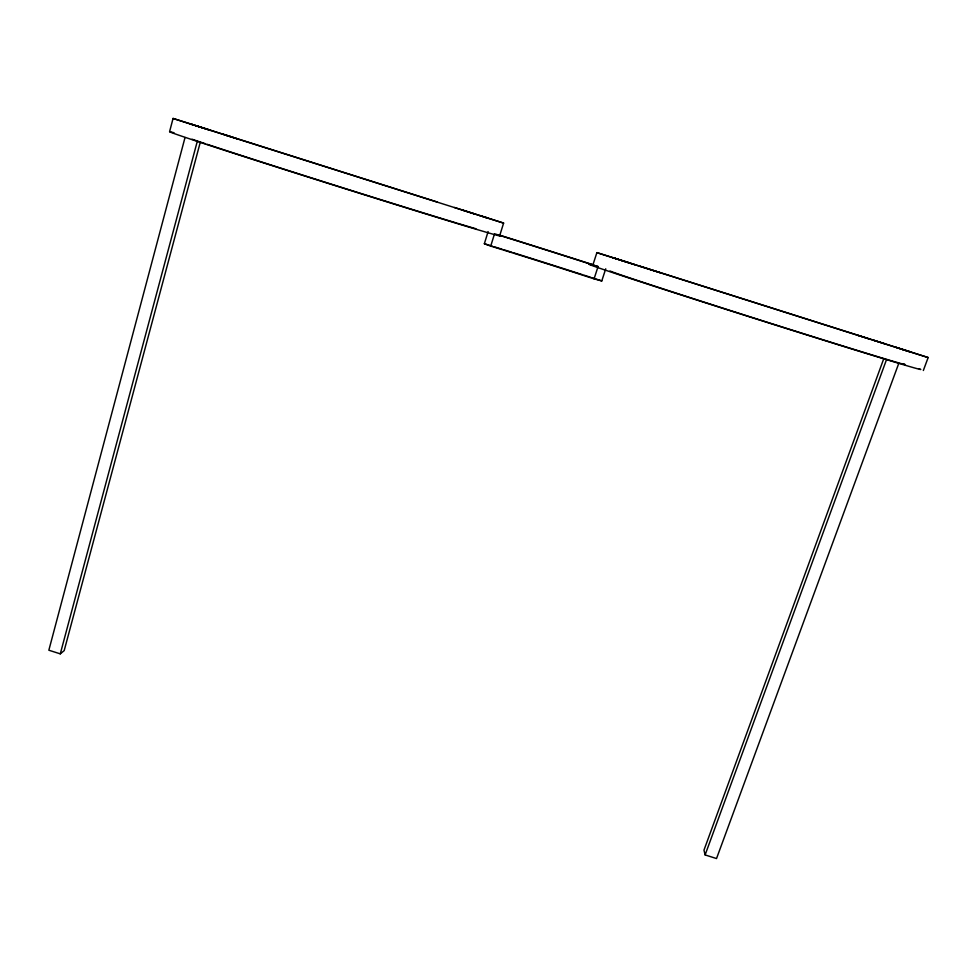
<?xml version="1.0" encoding="UTF-8"?>
<svg xmlns="http://www.w3.org/2000/svg" width="977" height="977" viewBox="0 0 977 977"><rect width="100%" height="100%" fill="white"/><g stroke="black" fill="none" stroke-linecap="round" stroke-linejoin="round"><path stroke-width="1.47" d="M169.571 131.712L173.063 118.449L210.079 130.124M185.019 137.537L48.85 650.218L60.281 653.857L64.189 650.621L200.285 142.251M60.281 653.857L197.269 141.409M605.728 268.809L601.783 280.924L594.077 278.848A132.029 2.491 17.6 0 0 490.723 246.106L484.36 243.737L488.109 231.561M490.723 246.106L494.533 233.772A132.261 1.282 17.6 0 1 598.058 266.562A173.503 1.588 17.6 0 0 755.929 318.856A173.503 1.588 17.6 0 0 919.21 368.756M499.638 235.872L503.607 223.098L454.452 207.478M592.783 265.304L596.886 252.628L630.238 263.155M594.077 278.848L598.058 266.562M883.794 358.608L703.977 850.124L705.113 854.924L716.52 858.551L898.742 363.456M705.113 854.924L886.53 359.585M923.338 370.503L928.15 357.545L873.633 340.228M195.217 125.435L189.733 123.725L194.789 125.349M616.902 258.942L612.616 257.61L618.38 259.455M479.951 215.624L487.828 218.103L485.545 217.358M503.607 223.098L461.657 209.847M928.15 357.545L900.489 348.838M196.462 125.813L232.721 137.281M221.742 133.8L437.049 201.946M640.472 266.379L885.211 343.892M224.942 134.936L475.384 214.195M617.11 258.99L868.98 338.872M195.693 125.654L237.252 138.819M857.391 335.196L911.382 352.233L894.871 346.969M634.586 264.608L596.886 252.628M620.395 260.114L660.782 272.925M210.824 130.442L173.063 118.449M475.921 228.752A156.271 1.417 17.5 0 1 457.554 223.33M456.381 222.976A156.271 1.417 17.5 0 1 207.1 144.303M205.378 143.729A156.271 1.417 17.5 0 1 192.078 139.222M500.407 235.408A175.628 1.734 17.6 0 1 593.491 264.889M484.36 243.737A175.31 3.358 17.6 0 1 492.53 246.265M493.898 246.68A175.31 3.358 17.6 0 1 502.19 249.269M503.582 249.697A175.31 3.358 17.6 0 1 511.972 252.322M513.377 252.762A175.31 3.358 17.6 0 1 582.683 274.757M584.075 275.196A175.31 3.358 17.6 0 1 590.951 277.419M592.318 277.859A175.31 3.358 17.6 0 1 601.783 280.924M498.929 235.372A173.222 1.575 17.5 0 1 324.645 182.272A173.222 1.575 17.5 0 1 174.016 132.762M903.322 363.725A156.515 1.429 17.6 0 1 784.299 327.661A156.515 1.429 17.6 0 1 610.014 270.959"/></g></svg>
